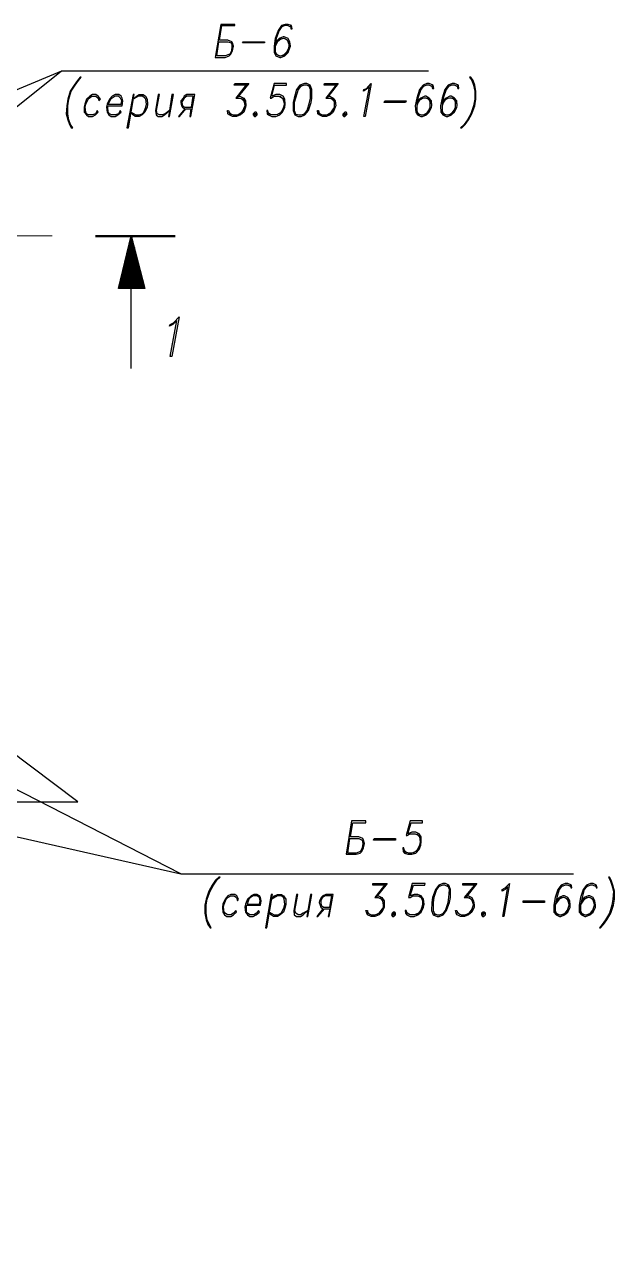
# Model space of a CAD drawing. Header units: millimetres. Extents: x 4241 to 6572, y 870 to 1291.
# Drawn here: x 4985.1 to 5029.5, y 1114.7 to 1206.4 of the extents above; entities that cross this region are included whole.
import ezdxf

# ---------------------------------------------------------------- set-up
doc = ezdxf.new("R2010")
doc.units = ezdxf.units.MM
doc.layers.add('PDF _0', color=7, linetype='Continuous')

msp = doc.modelspace()

# ---------------------------------------------------------------- linework, layer by layer
at = {"layer": 'PDF _0', "lineweight": 25}
for points in [[(4999.9293, 1206.3303), (5000.903, 1206.3303), (5000.903, 1206.415), (4999.8446, 1206.415), (4999.4213, 1203.9172), (5000.1833, 1203.9172), (5000.4797, 1204.0442), (5000.6067, 1204.1713), (5000.7337, 1204.4253), (5000.8183, 1204.7639), (5000.7337, 1205.0179), (5000.6913, 1205.1026), (5000.395, 1205.2296), (4999.76, 1205.2296)], [(4999.7176, 1205.1026), (5000.395, 1205.1026), (5000.649, 1205.0179), (5000.6913, 1204.7639), (5000.649, 1204.4253), (5000.522, 1204.1713), (5000.1833, 1204.0442), (4999.5483, 1204.0442)], [(5003.1468, 1205.0179), (5001.4957, 1205.0179), (5001.538, 1205.1026), (5003.1468, 1205.1026)], [(4988.7106, 1198.6254), (4988.5413, 1198.8794), (4988.4142, 1199.2181), (4988.3296, 1199.6838), (4988.3296, 1200.2765), (4988.4142, 1200.7845), (4988.5836, 1201.3772), (4988.8799, 1201.8428), (4989.1339, 1202.1815), (4989.3456, 1202.4355), (4989.2609, 1202.4355), (4989.0493, 1202.1815), (4988.7953, 1201.8428), (4988.4989, 1201.3772), (4988.3296, 1200.7845), (4988.2449, 1200.2765), (4988.2026, 1199.6838), (4988.3296, 1199.2181), (4988.4566, 1198.8794), (4988.5836, 1198.6254)], [(5006.1525, 1201.9698), (5005.8138, 1201.8428), (5005.5598, 1201.5042), (5005.3905, 1200.8691), (5005.3058, 1200.5305), (5005.3058, 1199.9378), (5005.4328, 1199.5991), (5005.6868, 1199.4721), (5005.8985, 1199.4721), (5006.1949, 1199.5991), (5006.4489, 1199.9378), (5006.6605, 1200.5305), (5006.7029, 1200.8691), (5006.7029, 1201.5042), (5006.5759, 1201.8428), (5006.3219, 1201.9698)], [(5010.7247, 1199.4721), (5010.64, 1199.4721), (5011.0634, 1201.7158), (5010.8094, 1201.5042), (5010.5977, 1201.3772), (5010.64, 1201.5042), (5010.8517, 1201.5888), (5011.1904, 1201.9698)], [(5018.0063, 1198.6254), (5018.2603, 1198.8794), (5018.5143, 1199.2181), (5018.7683, 1199.6838), (5018.98, 1200.2765), (5019.0646, 1200.7845), (5019.0646, 1201.3772), (5018.98, 1201.8428), (5018.853, 1202.1815), (5018.6836, 1202.4355), (5018.599, 1202.4355), (5018.7683, 1202.1815), (5018.8953, 1201.8428), (5018.98, 1201.3772), (5018.98, 1200.7845), (5018.8953, 1200.2765), (5018.6836, 1199.6838), (5018.4296, 1199.2181), (5018.1756, 1198.8794), (5017.9216, 1198.6254)], [(4990.6157, 1199.8108), (4990.531, 1199.9378), (4990.404, 1199.6838), (4990.1923, 1199.5991), (4989.896, 1199.5991), (4989.7266, 1199.6838), (4989.6843, 1199.8108), (4989.642, 1200.1918), (4989.6843, 1200.4035), (4989.8536, 1200.7845), (4989.9383, 1200.8691), (4990.15, 1200.9961), (4990.4463, 1200.9961), (4990.6157, 1200.8691), (4990.658, 1200.6575), (4990.785, 1200.7845), (4990.6157, 1200.9961), (4990.4463, 1201.1231), (4990.1923, 1201.1231), (4989.9806, 1200.9961), (4989.7266, 1200.7845), (4989.5996, 1200.4035), (4989.5573, 1200.1918), (4989.5573, 1199.8108), (4989.7266, 1199.5991), (4989.896, 1199.4721), (4990.1923, 1199.4721), (4990.404, 1199.5991)], [(4991.3777, 1200.2765), (4992.4361, 1200.2765), (4992.4784, 1200.6575), (4992.4361, 1200.8691), (4992.3514, 1200.9961), (4992.182, 1201.1231), (4991.8857, 1201.1231), (4991.674, 1200.9961), (4991.4624, 1200.7845), (4991.293, 1200.4035), (4991.2507, 1200.1918), (4991.293, 1199.8108), (4991.42, 1199.5991), (4991.5894, 1199.4721), (4991.8857, 1199.4721), (4992.0974, 1199.5991), (4992.3514, 1199.8108), (4992.2667, 1199.9378), (4992.1397, 1199.6838), (4991.928, 1199.5991), (4991.6317, 1199.5991), (4991.4624, 1199.6838), (4991.3777, 1199.8108), (4991.3353, 1200.1918)], [(4992.3514, 1200.4035), (4992.3937, 1200.6575), (4992.309, 1200.8691), (4992.1397, 1200.9961), (4991.8857, 1200.9961), (4991.674, 1200.8691), (4991.547, 1200.7845), (4991.3777, 1200.4035)], [(4992.9017, 1198.6254), (4993.3251, 1201.1231), (4993.2404, 1201.1231), (4992.7747, 1198.6254)], [(4993.1134, 1199.8108), (4993.4521, 1199.5991), (4993.7061, 1199.5991), (4993.9178, 1199.6838), (4994.0448, 1199.8108), (4994.2141, 1200.1918), (4994.2564, 1200.4035), (4994.2141, 1200.7845), (4994.1294, 1200.8691), (4993.9601, 1200.9961), (4993.6638, 1200.9961), (4993.2404, 1200.7845), (4993.4944, 1200.9961), (4993.7061, 1201.1231), (4994.0024, 1201.1231), (4994.1718, 1200.9961), (4994.2988, 1200.7845), (4994.3411, 1200.4035), (4994.2988, 1200.1918), (4994.1294, 1199.8108), (4993.9178, 1199.5991), (4993.7061, 1199.4721), (4993.4098, 1199.4721), (4993.2404, 1199.5991)], [(4995.9922, 1199.9378), (4995.6535, 1199.6838), (4995.4418, 1199.5991), (4995.2301, 1199.5991), (4995.0608, 1199.6838), (4995.0185, 1199.9378), (4995.2301, 1201.1231), (4995.1455, 1201.1231), (4994.9338, 1199.9378), (4994.9761, 1199.5991), (4995.1455, 1199.4721), (4995.3995, 1199.4721), (4995.6112, 1199.5991), (4995.9922, 1199.9378), (4995.9075, 1199.4721), (4995.9922, 1199.4721), (4996.2885, 1201.1231), (4996.1615, 1201.1231)], [(4997.2199, 1200.0648), (4997.6009, 1200.0648), (4997.5162, 1199.4721), (4997.6009, 1199.4721), (4997.8972, 1201.1231), (4997.3046, 1201.1231), (4997.0929, 1200.9961), (4997.0082, 1200.8691), (4996.8389, 1200.6575), (4996.8389, 1200.5305), (4996.8812, 1200.2765), (4996.9659, 1200.1918), (4997.1352, 1200.0648), (4996.6695, 1199.4721), (4996.7542, 1199.4721)], [(4997.6432, 1200.1918), (4997.7702, 1200.9961), (4997.3046, 1200.9961), (4997.0929, 1200.8691), (4996.9659, 1200.6575), (4996.9235, 1200.5305), (4996.9659, 1200.2765), (4997.1352, 1200.1918)], [(5013.7728, 1200.5305), (5012.1641, 1200.5305), (5012.2064, 1200.6575), (5013.8151, 1200.6575)], [(5002.4271, 1199.8108), (5002.3001, 1199.6838), (5002.3001, 1199.5991), (5002.3847, 1199.4721), (5002.4694, 1199.4721), (5002.5964, 1199.5991), (5002.5964, 1199.6838), (5002.5117, 1199.8108)], [(5002.3847, 1199.6838), (5002.3847, 1199.5991), (5002.4694, 1199.5991), (5002.5117, 1199.6838)], [(5009.2006, 1199.8108), (5009.0736, 1199.6838), (5009.0313, 1199.5991), (5009.116, 1199.4721), (5009.2006, 1199.4721), (5009.3276, 1199.5991), (5009.37, 1199.6838), (5009.2853, 1199.8108)], [(5009.1583, 1199.6838), (5009.1583, 1199.5991), (5009.243, 1199.5991), (5009.243, 1199.6838)], [(4996.1615, 1181.3951), (4996.0345, 1181.3951), (4996.5425, 1184.1046), (4996.2462, 1183.8082), (4995.9922, 1183.6812), (4996.0345, 1183.8082), (4996.2885, 1183.9352), (4996.7119, 1184.4009)], [(5009.7933, 1146.2996), (5010.767, 1146.2996), (5010.767, 1146.4266), (5009.7087, 1146.4266), (5009.2853, 1143.9288), (5010.0473, 1143.9288), (5010.3437, 1144.0135), (5010.4707, 1144.1405), (5010.5977, 1144.3945), (5010.6824, 1144.7332), (5010.5977, 1144.9872), (5010.5553, 1145.1142), (5010.259, 1145.2412), (5009.624, 1145.2412)], [(5009.5816, 1145.1142), (5010.259, 1145.1142), (5010.513, 1144.9872), (5010.5553, 1144.7332), (5010.513, 1144.3945), (5010.386, 1144.1405), (5010.0473, 1144.0135), (5009.4123, 1144.0135)], [(5013.0108, 1144.9872), (5011.3597, 1144.9872), (5011.402, 1145.1142), (5013.0108, 1145.1142)], [(4999.125, 1138.383), (4998.9979, 1138.637), (4998.8286, 1138.9757), (4998.7439, 1139.4837), (4998.7439, 1140.0764), (4998.8286, 1140.542), (4999.0403, 1141.1347), (4999.2943, 1141.6004), (4999.5483, 1141.9814), (4999.8023, 1142.1931), (4999.7176, 1142.1931), (4999.4636, 1141.9814), (4999.2096, 1141.6004), (4998.9556, 1141.1347), (4998.7439, 1140.542), (4998.6593, 1140.0764), (4998.6593, 1139.4837), (4998.7439, 1138.9757), (4998.8709, 1138.637), (4999.0403, 1138.383)], [(5028.463, 1138.383), (5028.6746, 1138.637), (5028.9286, 1138.9757), (5029.225, 1139.4837), (5029.4367, 1140.0764), (5029.5213, 1140.542), (5029.5213, 1141.1347), (5029.3943, 1141.6004), (5029.2673, 1141.9814), (5029.1403, 1142.1931), (5029.0557, 1142.1931), (5029.1827, 1141.9814), (5029.3097, 1141.6004), (5029.4367, 1141.1347), (5029.3943, 1140.542), (5029.3097, 1140.0764), (5029.1403, 1139.4837), (5028.844, 1138.9757), (5028.59, 1138.637), (5028.3783, 1138.383)], [(5016.5669, 1141.7274), (5016.2705, 1141.6004), (5016.0165, 1141.2617), (5015.8049, 1140.6691), (5015.7625, 1140.288), (5015.7202, 1139.6954), (5015.8472, 1139.3567), (5016.1435, 1139.2297), (5016.3129, 1139.2297), (5016.6092, 1139.3567), (5016.8632, 1139.6954), (5017.0749, 1140.288), (5017.1596, 1140.6691), (5017.1596, 1141.2617), (5017.0326, 1141.6004), (5016.7786, 1141.7274)], [(5021.1814, 1139.2297), (5021.0967, 1139.2297), (5021.4777, 1141.4734), (5021.2661, 1141.2617), (5021.0544, 1141.1347), (5021.0544, 1141.2617), (5021.2661, 1141.3887), (5021.6047, 1141.7274)], [(5001.03, 1139.5683), (5000.9877, 1139.6954), (5000.8183, 1139.4837), (5000.6067, 1139.3567), (5000.3527, 1139.3567), (5000.1833, 1139.4837), (5000.0987, 1139.5683), (5000.0563, 1139.9494), (5000.0987, 1140.161), (5000.268, 1140.542), (5000.395, 1140.6691), (5000.6067, 1140.7961), (5000.8607, 1140.7961), (5001.03, 1140.6691), (5001.1147, 1140.415), (5001.1994, 1140.542), (5001.0724, 1140.7961), (5000.903, 1140.8807), (5000.6067, 1140.8807), (5000.395, 1140.7961), (5000.1833, 1140.542), (5000.014, 1140.161), (4999.9716, 1139.9494), (5000.014, 1139.5683), (5000.141, 1139.3567), (5000.3103, 1139.2297), (5000.6067, 1139.2297), (5000.8183, 1139.3567)], [(5001.792, 1140.0764), (5002.8504, 1140.0764), (5002.8927, 1140.415), (5002.8504, 1140.6691), (5002.7657, 1140.7961), (5002.5964, 1140.8807), (5002.3424, 1140.8807), (5002.1307, 1140.7961), (5001.8767, 1140.542), (5001.7074, 1140.161), (5001.665, 1139.9494), (5001.7074, 1139.5683), (5001.8767, 1139.3567), (5002.0461, 1139.2297), (5002.3001, 1139.2297), (5002.5117, 1139.3567), (5002.7657, 1139.5683), (5002.6811, 1139.6954), (5002.5541, 1139.4837), (5002.3424, 1139.3567), (5002.0461, 1139.3567), (5001.8767, 1139.4837), (5001.792, 1139.5683), (5001.792, 1139.9494)], [(5002.7657, 1140.161), (5002.8081, 1140.415), (5002.7657, 1140.6691), (5002.5964, 1140.7961), (5002.3001, 1140.7961), (5002.0884, 1140.6691), (5001.9614, 1140.542), (5001.8344, 1140.161)], [(5003.3161, 1138.383), (5003.7394, 1140.8807), (5003.6548, 1140.8807), (5003.2314, 1138.383)], [(5003.5278, 1139.5683), (5003.8664, 1139.3567), (5004.1628, 1139.3567), (5004.3745, 1139.4837), (5004.4591, 1139.5683), (5004.6285, 1139.9494), (5004.6708, 1140.161), (5004.6285, 1140.542), (5004.5861, 1140.6691), (5004.4168, 1140.7961), (5004.1205, 1140.7961), (5003.6971, 1140.542), (5003.9088, 1140.7961), (5004.1205, 1140.8807), (5004.4168, 1140.8807), (5004.5861, 1140.7961), (5004.7555, 1140.542), (5004.7555, 1140.161), (5004.7131, 1139.9494), (5004.5861, 1139.5683), (5004.3321, 1139.3567), (5004.1205, 1139.2297), (5003.8241, 1139.2297), (5003.6548, 1139.3567)], [(5006.4065, 1139.6954), (5006.0679, 1139.4837), (5005.8562, 1139.3567), (5005.6868, 1139.3567), (5005.5175, 1139.4837), (5005.4328, 1139.6954), (5005.6445, 1140.8807), (5005.5598, 1140.8807), (5005.3482, 1139.6954), (5005.3905, 1139.3567), (5005.5598, 1139.2297), (5005.8562, 1139.2297), (5006.0679, 1139.3567), (5006.4065, 1139.6954), (5006.3219, 1139.2297), (5006.4065, 1139.2297), (5006.7029, 1140.8807), (5006.6182, 1140.8807)], [(5007.6766, 1139.8224), (5008.0576, 1139.8224), (5007.9306, 1139.2297), (5008.0153, 1139.2297), (5008.3116, 1140.8807), (5007.7612, 1140.8807), (5007.5496, 1140.7961), (5007.4226, 1140.6691), (5007.2956, 1140.415), (5007.2532, 1140.288), (5007.3379, 1140.0764), (5007.3802, 1139.9494), (5007.5496, 1139.8224), (5007.0839, 1139.2297), (5007.1686, 1139.2297)], [(5008.0576, 1139.9494), (5008.2269, 1140.7961), (5007.7189, 1140.7961), (5007.5072, 1140.6691), (5007.3802, 1140.415), (5007.3802, 1140.288), (5007.4226, 1140.0764), (5007.5919, 1139.9494)], [(5024.2295, 1140.288), (5022.6208, 1140.288), (5022.6208, 1140.415), (5024.2295, 1140.415)], [(5012.8414, 1139.5683), (5012.7568, 1139.4837), (5012.7144, 1139.3567), (5012.7991, 1139.2297), (5012.8838, 1139.2297), (5013.0108, 1139.3567), (5013.0108, 1139.4837), (5012.9684, 1139.5683)], [(5012.8414, 1139.4837), (5012.7991, 1139.3567), (5012.9261, 1139.3567), (5012.9261, 1139.4837)], [(5019.615, 1139.5683), (5019.488, 1139.4837), (5019.488, 1139.3567), (5019.5727, 1139.2297), (5019.6573, 1139.2297), (5019.7843, 1139.3567), (5019.7843, 1139.4837), (5019.6997, 1139.5683)], [(5019.615, 1139.4837), (5019.5727, 1139.3567), (5019.6573, 1139.3567), (5019.6997, 1139.4837)]]:
    msp.add_lwpolyline(points, close=True, dxfattribs=at)
for points in [[(5005.0942, 1206.3303), (5005.1365, 1206.0763), (5005.2212, 1206.0763), (5005.1788, 1206.3303), (5004.9248, 1206.415), (5004.7131, 1206.415), (5004.4168, 1206.3303), (5004.1628, 1205.9493), (5003.9511, 1205.3566), (5003.8664, 1204.7639), (5003.8664, 1204.2983), (5003.9935, 1204.0442), (5004.2898, 1203.9172), (5004.3745, 1203.9172), (5004.6708, 1204.0442), (5004.9248, 1204.2983), (5005.0518, 1204.6369), (5005.0942, 1204.7639), (5005.0518, 1205.1026), (5004.9248, 1205.3566), (5004.6285, 1205.4836), (5004.5438, 1205.4836), (5004.2475, 1205.3566), (5003.9935, 1205.1026)], [(5004.5015, 1206.3303), (5004.2475, 1205.9493), (5004.0358, 1205.3566), (5003.9511, 1204.7639), (5003.9511, 1204.2983), (5004.2051, 1204.0442)], [(5005.1365, 1206.2033), (5004.8825, 1206.3303), (5004.7131, 1206.3303), (5004.3745, 1206.2033)], [(5005.0095, 1204.8909), (5004.8825, 1205.2296), (5004.6285, 1205.3566), (5004.5438, 1205.3566), (5004.2051, 1205.2296), (5003.9511, 1204.8909)], [(5004.4168, 1205.3566), (5004.1205, 1205.1026), (5003.9511, 1204.7639)], [(5004.5015, 1204.0442), (5004.7978, 1204.2983), (5004.9672, 1204.6369), (5005.0095, 1204.7639), (5004.9672, 1205.1026), (5004.7131, 1205.3566)], [(5003.9088, 1204.5099), (5004.0358, 1204.1713), (5004.2898, 1204.0442), (5004.3745, 1204.0442), (5004.7131, 1204.1713), (5004.9672, 1204.5099)], [(5015.5085, 1202.9012), (4987.8639, 1202.9012), (4963.6907, 1192.8255)], [(4987.8639, 1202.9012), (4976.0948, 1193.5029)], [(5001.8344, 1201.8428), (5000.8607, 1201.8428), (5000.903, 1201.9698), (5001.9614, 1201.9698), (5001.0724, 1200.8691)], [(5001.8344, 1201.9698), (5000.9877, 1200.8691), (5001.284, 1200.8691), (5001.538, 1200.7845), (5001.665, 1200.4035)], [(5004.5438, 1200.0648), (5004.2898, 1199.6838), (5003.9935, 1199.5991), (5003.6971, 1199.5991), (5003.4431, 1199.6838), (5003.4008, 1199.9378), (5003.3161, 1199.9378), (5003.3584, 1199.6838), (5003.4431, 1199.5991), (5003.6971, 1199.4721), (5003.9935, 1199.4721), (5004.2898, 1199.5991), (5004.5015, 1199.8108), (5004.6708, 1200.1918), (5004.7131, 1200.4035), (5004.6708, 1200.7845), (5004.5438, 1200.9961), (5004.2898, 1201.1231), (5003.9935, 1201.1231), (5003.6971, 1200.9961), (5003.9088, 1201.8428), (5004.7978, 1201.8428), (5004.7978, 1201.9698), (5003.8664, 1201.9698), (5003.5701, 1200.8691), (5003.6548, 1200.8691), (5003.8664, 1200.9961), (5004.2475, 1200.9961), (5004.5015, 1200.8691), (5004.6285, 1200.5305)], [(5005.9409, 1201.8428), (5005.6868, 1201.5042), (5005.4752, 1200.8691), (5005.3905, 1200.5305), (5005.3905, 1199.9378), (5005.5175, 1199.5991)], [(5006.5759, 1201.7158), (5006.3219, 1201.8428), (5006.1102, 1201.8428), (5005.8138, 1201.7158)], [(5006.1102, 1199.5991), (5006.3642, 1199.9378), (5006.5335, 1200.5305), (5006.6182, 1200.8691), (5006.6182, 1201.5042), (5006.4912, 1201.8428)], [(5008.6079, 1201.8428), (5007.6342, 1201.8428), (5007.6766, 1201.9698), (5008.6926, 1201.9698), (5007.8459, 1200.8691)], [(5008.6079, 1201.9698), (5007.7612, 1200.8691), (5008.0576, 1200.8691), (5008.3116, 1200.7845), (5008.4386, 1200.4035)], [(5015.7202, 1201.8428), (5015.8049, 1201.5888), (5015.8895, 1201.5888), (5015.8472, 1201.8428), (5015.5509, 1201.9698), (5015.3815, 1201.9698), (5015.0852, 1201.8428), (5014.8312, 1201.5042), (5014.6195, 1200.8691), (5014.4925, 1200.2765), (5014.5348, 1199.8108), (5014.6618, 1199.5991), (5014.9158, 1199.4721), (5015.0428, 1199.4721), (5015.3392, 1199.5991), (5015.5509, 1199.8108), (5015.7202, 1200.1918), (5015.7625, 1200.2765), (5015.7202, 1200.6575), (5015.5509, 1200.8691), (5015.2968, 1200.9961), (5015.2122, 1200.9961), (5014.9158, 1200.8691), (5014.6618, 1200.6575)], [(5015.1698, 1201.8428), (5014.9158, 1201.5042), (5014.7042, 1200.8691), (5014.6195, 1200.2765), (5014.6195, 1199.8108), (5014.8735, 1199.5991)], [(5015.8049, 1201.7158), (5015.5509, 1201.8428), (5015.3392, 1201.8428), (5015.0428, 1201.7158)], [(5017.6253, 1201.8428), (5017.7099, 1201.5888), (5017.7946, 1201.5888), (5017.7523, 1201.8428), (5017.4559, 1201.9698), (5017.2866, 1201.9698), (5016.9902, 1201.8428), (5016.7362, 1201.5042), (5016.5246, 1200.8691), (5016.3975, 1200.2765), (5016.4399, 1199.8108), (5016.5669, 1199.5991), (5016.8209, 1199.4721), (5016.9479, 1199.4721), (5017.2442, 1199.5991), (5017.4559, 1199.8108), (5017.6253, 1200.1918), (5017.6676, 1200.2765), (5017.6253, 1200.6575), (5017.4559, 1200.8691), (5017.2019, 1200.9961), (5017.1172, 1200.9961), (5016.8209, 1200.8691), (5016.5669, 1200.6575)], [(5017.0749, 1201.8428), (5016.8209, 1201.5042), (5016.6092, 1200.8691), (5016.5246, 1200.2765), (5016.5246, 1199.8108), (5016.7786, 1199.5991)], [(5017.7099, 1201.7158), (5017.4559, 1201.8428), (5017.2442, 1201.8428), (5016.9479, 1201.7158)], [(5001.1147, 1200.9961), (5001.284, 1200.9961), (5001.5804, 1200.8691), (5001.7074, 1200.6575), (5001.7497, 1200.2765), (5001.7074, 1200.1918), (5001.5804, 1199.8108), (5001.3264, 1199.5991), (5001.03, 1199.4721), (5000.7337, 1199.4721), (5000.4797, 1199.5991), (5000.395, 1199.6838), (5000.3527, 1199.9378), (5000.4373, 1199.9378), (5000.522, 1199.6838), (5000.776, 1199.5991), (5001.0724, 1199.5991), (5001.3687, 1199.6838), (5001.6227, 1200.0648)], [(5004.3321, 1200.9961), (5004.5861, 1200.7845), (5004.6285, 1200.4035), (5004.5861, 1200.1918), (5004.4168, 1199.8108), (5004.0781, 1199.5991)], [(5007.8883, 1200.9961), (5008.0576, 1200.9961), (5008.3116, 1200.8691), (5008.4809, 1200.6575), (5008.5233, 1200.2765), (5008.4809, 1200.1918), (5008.3116, 1199.8108), (5008.0999, 1199.5991), (5007.8036, 1199.4721), (5007.5072, 1199.4721), (5007.2532, 1199.5991), (5007.1686, 1199.6838), (5007.1262, 1199.9378), (5007.2109, 1199.9378), (5007.2532, 1199.6838), (5007.5072, 1199.5991), (5007.8036, 1199.5991), (5008.0999, 1199.6838), (5008.3539, 1200.0648)], [(5001.3687, 1200.8691), (5001.6227, 1200.6575), (5001.665, 1200.2765), (5001.6227, 1200.1918), (5001.4534, 1199.8108), (5001.157, 1199.5991)], [(5008.1423, 1200.8691), (5008.3963, 1200.6575), (5008.3963, 1200.2765), (5008.3963, 1200.1918), (5008.2269, 1199.8108), (5007.8883, 1199.5991)], [(5014.5772, 1200.0648), (5014.7042, 1199.6838), (5014.9582, 1199.5991), (5015.0428, 1199.5991), (5015.3392, 1199.6838), (5015.5932, 1200.0648)], [(5015.6779, 1200.4035), (5015.5509, 1200.7845), (5015.2968, 1200.8691), (5015.1698, 1200.8691), (5014.8735, 1200.7845), (5014.6195, 1200.4035)], [(5015.0852, 1200.8691), (5014.7465, 1200.6575), (5014.6195, 1200.2765)], [(5015.1275, 1199.5991), (5015.4662, 1199.8108), (5015.6355, 1200.1918), (5015.6355, 1200.2765), (5015.6355, 1200.6575), (5015.3815, 1200.8691)], [(5016.4822, 1200.0648), (5016.6092, 1199.6838), (5016.8632, 1199.5991), (5016.9479, 1199.5991), (5017.2442, 1199.6838), (5017.4983, 1200.0648)], [(5017.5829, 1200.4035), (5017.4559, 1200.7845), (5017.2019, 1200.8691), (5017.0749, 1200.8691), (5016.7786, 1200.7845), (5016.5246, 1200.4035)], [(5016.9902, 1200.8691), (5016.6516, 1200.6575), (5016.5246, 1200.2765)], [(5017.0326, 1199.5991), (5017.3712, 1199.8108), (5017.5406, 1200.1918), (5017.5406, 1200.2765), (5017.5406, 1200.6575), (5017.2866, 1200.8691)], [(5000.6913, 1199.5991), (5000.4373, 1199.8108)], [(5003.6124, 1199.5991), (5003.3584, 1199.8108)], [(5005.4328, 1199.6838), (5005.7292, 1199.5991), (5005.8985, 1199.5991), (5006.1949, 1199.6838)], [(5007.4226, 1199.5991), (5007.1686, 1199.8108)], [(4990.404, 1190.4548), (4996.4155, 1190.4548)], [(4993.1134, 1180.5061), (4993.1134, 1190.4971), (4994.1294, 1186.5176), (4992.1397, 1186.5176), (4993.1134, 1190.4971)], [(4993.3251, 1189.6504), (4992.9864, 1189.9891)], [(4993.3674, 1189.5657), (4992.9864, 1189.9468), (4993.3674, 1189.6081)], [(4993.3674, 1189.4811), (4992.9864, 1189.9044)], [(4993.4098, 1189.4387), (4992.9864, 1189.8621)], [(4993.2404, 1189.9891), (4993.0287, 1190.2008)], [(4993.2827, 1189.9044), (4993.0287, 1190.1584)], [(4993.2827, 1189.8621), (4993.0287, 1190.1161)], [(4993.2827, 1189.7774), (4993.0287, 1190.0738)], [(4993.3251, 1189.7351), (4993.0287, 1190.0314)], [(4993.1981, 1190.2854), (4993.0711, 1190.3701)], [(4993.1981, 1190.2008), (4993.0711, 1190.3278)], [(4993.1981, 1190.1584), (4993.0711, 1190.2854)], [(4993.2404, 1190.0738), (4993.0711, 1190.2431)], [(4993.2404, 1190.0314), (4993.0711, 1190.2008)], [(4993.1557, 1190.3701), (4993.1134, 1190.4548), (4993.1557, 1190.4548)], [(4993.1557, 1190.3278), (4993.1134, 1190.4124)], [(4993.7484, 1187.9994), (4992.7324, 1189.0154)], [(4993.7484, 1187.9147), (4992.7324, 1188.9731)], [(4993.6638, 1188.2957), (4992.7747, 1189.1847)], [(4993.7061, 1188.2534), (4992.7747, 1189.1424)], [(4993.7061, 1188.1687), (4992.7747, 1189.1001)], [(4993.7061, 1188.1264), (4992.7747, 1189.0577)], [(4993.7484, 1188.0417), (4992.7747, 1189.0154)], [(4993.6214, 1188.5497), (4992.8171, 1189.3117)], [(4993.6638, 1188.4227), (4992.8171, 1189.2694), (4993.6214, 1188.465)], [(4993.6638, 1188.338), (4992.8171, 1189.2271)], [(4993.5791, 1188.7614), (4992.8594, 1189.4811), (4993.5368, 1188.8461)], [(4993.5791, 1188.7191), (4992.8594, 1189.4387)], [(4993.5791, 1188.6344), (4992.8594, 1189.3964)], [(4993.6214, 1188.592), (4992.8594, 1189.3541)], [(4993.4521, 1189.1424), (4992.9017, 1189.6928)], [(4993.4944, 1189.0577), (4992.9017, 1189.6504)], [(4993.4944, 1189.0154), (4992.9017, 1189.6081)], [(4993.4944, 1188.9731), (4992.9017, 1189.5657)], [(4993.5368, 1188.8884), (4992.9017, 1189.5234)], [(4993.4098, 1189.3541), (4992.9441, 1189.8198)], [(4993.4098, 1189.3117), (4992.9441, 1189.7774)], [(4993.4521, 1189.1847), (4992.9441, 1189.7351), (4993.4521, 1189.2694)], [(4994.1294, 1186.56), (4992.5207, 1188.1264)], [(4994.0871, 1186.5176), (4992.5207, 1188.084), (4993.1134, 1187.4913)], [(4994.0448, 1186.5176), (4992.5207, 1188.0417)], [(4994.0448, 1186.814), (4992.5631, 1188.2957), (4994.0448, 1186.8563)], [(4994.0871, 1186.7293), (4992.5631, 1188.2534)], [(4994.0871, 1186.687), (4992.5631, 1188.211)], [(4994.0871, 1186.6023), (4992.5631, 1188.1687)], [(4993.9601, 1187.1527), (4992.6054, 1188.5074)], [(4993.9601, 1187.1103), (4992.6054, 1188.465)], [(4994.0024, 1187.0257), (4992.6054, 1188.4227)], [(4994.0024, 1186.9833), (4992.6054, 1188.3804)], [(4994.0024, 1186.8987), (4992.6054, 1188.338)], [(4993.9178, 1187.4067), (4992.6477, 1188.6344)], [(4993.9178, 1187.322), (4992.6477, 1188.592)], [(4993.9601, 1187.2373), (4992.6477, 1188.5497), (4993.9178, 1187.2797)], [(4993.8331, 1187.703), (4992.6901, 1188.8037)], [(4993.8754, 1187.576), (4992.6901, 1188.7614), (4993.8331, 1187.6183)], [(4993.8754, 1187.5337), (4992.6901, 1188.7191)], [(4993.8754, 1187.449), (4992.6901, 1188.6767)], [(4993.7908, 1187.8724), (4992.7324, 1188.9307)], [(4993.7908, 1187.83), (4992.7324, 1188.8884)], [(4993.8331, 1187.7454), (4992.7324, 1188.8461)], [(4992.8594, 1186.5176), (4992.2667, 1187.1103), (4992.9017, 1186.5176)], [(4993.1557, 1186.5176), (4992.309, 1187.322)], [(4993.0711, 1186.5176), (4992.309, 1187.2797)], [(4993.0287, 1186.5176), (4992.309, 1187.2373)], [(4992.9864, 1186.5176), (4992.309, 1187.195)], [(4992.9441, 1186.5176), (4992.309, 1187.1527)], [(4993.3251, 1186.5176), (4992.3514, 1187.449)], [(4993.2827, 1186.5176), (4992.3514, 1187.4067)], [(4993.1981, 1186.5176), (4992.3514, 1187.3643), (4993.2404, 1186.5176)], [(4993.5368, 1186.5176), (4992.3937, 1187.6183)], [(4993.4521, 1186.5176), (4992.3937, 1187.576), (4993.4944, 1186.5176)], [(4993.4098, 1186.5176), (4992.3937, 1187.5337)], [(4993.3674, 1186.5176), (4992.3937, 1187.4913)], [(4993.7484, 1186.5176), (4992.4361, 1187.83)], [(4993.7061, 1186.5176), (4992.4361, 1187.7877)], [(4993.6638, 1186.5176), (4992.4361, 1187.7454)], [(4993.6214, 1186.5176), (4992.4361, 1187.703)], [(4993.5791, 1186.5176), (4992.4361, 1187.6607)], [(4994.0024, 1186.5176), (4992.4784, 1187.9994)], [(4993.9601, 1186.5176), (4992.4784, 1187.957)], [(4993.9178, 1186.5176), (4992.4784, 1187.9147)], [(4993.8754, 1186.5176), (4992.4784, 1187.8724)], [(4993.7908, 1186.5176), (4992.4784, 1187.83)], [(4992.2667, 1186.5176), (4992.1397, 1186.6446)], [(4992.2244, 1186.5176), (4992.1397, 1186.6023)], [(4992.182, 1186.5176), (4992.1397, 1186.56)], [(4992.1397, 1186.5176), (4992.1397, 1186.5176)], [(4992.5207, 1186.5176), (4992.182, 1186.814)], [(4992.4784, 1186.5176), (4992.182, 1186.7717)], [(4992.4361, 1186.5176), (4992.182, 1186.7293)], [(4992.3937, 1186.5176), (4992.182, 1186.687)], [(4992.309, 1186.5176), (4992.182, 1186.6446)], [(4992.6901, 1186.5176), (4992.2244, 1186.941)], [(4992.6054, 1186.5176), (4992.2244, 1186.8987), (4992.6477, 1186.5176)], [(4992.5631, 1186.5176), (4992.2244, 1186.8563)], [(4992.8171, 1186.5176), (4992.2667, 1187.068)], [(4992.7747, 1186.5176), (4992.2667, 1187.0257)], [(4992.7324, 1186.5176), (4992.2667, 1186.9833)], [(4935.4111, 1156.3329), (4996.8389, 1142.4471), (4939.7716, 1171.7005)], [(4895.6587, 1114.6755), (4902.2629, 1123.4811), (4902.2629, 1118.655), (4984.2654, 1118.655), (4984.2654, 1147.866), (4989.0916, 1147.866), (4980.286, 1154.4702), (4984.2654, 1154.4702)], [(5014.8312, 1144.5215), (5014.5772, 1144.1405), (5014.2385, 1144.0135), (5013.9845, 1144.0135), (5013.6881, 1144.1405), (5013.6458, 1144.3945), (5013.5611, 1144.3945), (5013.6035, 1144.1405), (5013.6881, 1144.0135), (5013.9421, 1143.9288), (5014.2385, 1143.9288), (5014.5348, 1144.0135), (5014.7888, 1144.2675), (5014.9158, 1144.6062), (5014.9582, 1144.8602), (5014.9582, 1145.2412), (5014.7888, 1145.4529), (5014.5348, 1145.5799), (5014.2385, 1145.5799), (5013.9421, 1145.4529), (5014.1961, 1146.2996), (5015.0428, 1146.2996), (5015.0428, 1146.4266), (5014.1115, 1146.4266), (5013.8151, 1145.3259), (5013.8998, 1145.3259), (5014.1115, 1145.4529), (5014.4925, 1145.4529), (5014.7888, 1145.3259), (5014.9158, 1144.9872)], [(5014.6195, 1145.4529), (5014.8312, 1145.2412), (5014.8735, 1144.8602), (5014.8312, 1144.6062), (5014.6618, 1144.2675), (5014.3655, 1144.0135)], [(5013.8575, 1144.0135), (5013.6458, 1144.2675)], [(4996.8389, 1142.4471), (5026.4309, 1142.4471)], [(5012.2487, 1141.6004), (5011.3174, 1141.6004), (5011.3174, 1141.7274), (5012.3757, 1141.7274), (5011.529, 1140.6691)], [(5012.2911, 1141.7274), (5011.4444, 1140.6691), (5011.6984, 1140.6691), (5011.9947, 1140.542), (5012.1217, 1140.161)], [(5015.0005, 1139.8224), (5014.7465, 1139.4837), (5014.4501, 1139.3567), (5014.1538, 1139.3567), (5013.8998, 1139.4837), (5013.8151, 1139.6954), (5013.7305, 1139.6954), (5013.7728, 1139.4837), (5013.8575, 1139.3567), (5014.1115, 1139.2297), (5014.4078, 1139.2297), (5014.7042, 1139.3567), (5014.9582, 1139.5683), (5015.1275, 1139.9494), (5015.1698, 1140.161), (5015.1275, 1140.542), (5014.9582, 1140.7961), (5014.7042, 1140.8807), (5014.4078, 1140.8807), (5014.1115, 1140.7961), (5014.3655, 1141.6004), (5015.2122, 1141.6004), (5015.2545, 1141.7274), (5014.2808, 1141.7274), (5013.9845, 1140.6691), (5014.1115, 1140.6691), (5014.3231, 1140.7961), (5014.7042, 1140.7961), (5014.9582, 1140.6691), (5015.0852, 1140.288)], [(5016.3552, 1141.6004), (5016.1012, 1141.2617), (5015.8895, 1140.6691), (5015.8472, 1140.288), (5015.8472, 1139.6954), (5015.9742, 1139.3567)], [(5016.9902, 1141.4734), (5016.7362, 1141.6004), (5016.5669, 1141.6004), (5016.2282, 1141.4734)], [(5016.5246, 1139.3567), (5016.7786, 1139.6954), (5016.9902, 1140.288), (5017.0326, 1140.6691), (5017.0749, 1141.2617), (5016.9479, 1141.6004)], [(5019.0223, 1141.6004), (5018.0909, 1141.6004), (5018.0909, 1141.7274), (5019.1493, 1141.7274), (5018.3026, 1140.6691)], [(5019.0646, 1141.7274), (5018.1756, 1140.6691), (5018.472, 1140.6691), (5018.726, 1140.542), (5018.853, 1140.161)], [(5026.1769, 1141.6004), (5026.2192, 1141.3887), (5026.3039, 1141.3887), (5026.2616, 1141.6004), (5026.0075, 1141.7274), (5025.7959, 1141.7274), (5025.4995, 1141.6004), (5025.2455, 1141.2617), (5025.0338, 1140.6691), (5024.9492, 1140.0764), (5024.9492, 1139.5683), (5025.1185, 1139.3567), (5025.3725, 1139.2297), (5025.4572, 1139.2297), (5025.7535, 1139.3567), (5026.0075, 1139.5683), (5026.1769, 1139.9494), (5026.1769, 1140.0764), (5026.1346, 1140.415), (5026.0075, 1140.6691), (5025.7535, 1140.7961), (5025.6265, 1140.7961), (5025.3302, 1140.6691), (5025.1185, 1140.415)], [(5025.5842, 1141.6004), (5025.3302, 1141.2617), (5025.1609, 1140.6691), (5025.0338, 1140.0764), (5025.0338, 1139.5683), (5025.2879, 1139.3567)], [(5026.2616, 1141.4734), (5025.9652, 1141.6004), (5025.7959, 1141.6004), (5025.4995, 1141.4734)], [(5028.082, 1141.6004), (5028.1243, 1141.3887), (5028.209, 1141.3887), (5028.1666, 1141.6004), (5027.9126, 1141.7274), (5027.7009, 1141.7274), (5027.4046, 1141.6004), (5027.1506, 1141.2617), (5026.9389, 1140.6691), (5026.8542, 1140.0764), (5026.8542, 1139.5683), (5027.0236, 1139.3567), (5027.2776, 1139.2297), (5027.3623, 1139.2297), (5027.6586, 1139.3567), (5027.9126, 1139.5683), (5028.082, 1139.9494), (5028.082, 1140.0764), (5028.0396, 1140.415), (5027.9126, 1140.6691), (5027.6586, 1140.7961), (5027.5316, 1140.7961), (5027.2353, 1140.6691), (5027.0236, 1140.415)], [(5027.4893, 1141.6004), (5027.2353, 1141.2617), (5027.0659, 1140.6691), (5026.9389, 1140.0764), (5026.9389, 1139.5683), (5027.1929, 1139.3567)], [(5028.1666, 1141.4734), (5027.8703, 1141.6004), (5027.7009, 1141.6004), (5027.4046, 1141.4734)], [(5011.529, 1140.7961), (5011.7407, 1140.7961), (5011.9947, 1140.6691), (5012.1641, 1140.415), (5012.1641, 1140.0764), (5012.1641, 1139.9494), (5011.9947, 1139.5683), (5011.7831, 1139.3567), (5011.4444, 1139.2297), (5011.1904, 1139.2297), (5010.894, 1139.3567), (5010.8517, 1139.4837), (5010.767, 1139.6954), (5010.894, 1139.6954), (5010.9364, 1139.4837), (5011.1904, 1139.3567), (5011.4867, 1139.3567), (5011.7831, 1139.4837), (5012.0371, 1139.8224)], [(5011.8254, 1140.6691), (5012.0371, 1140.415), (5012.0794, 1140.0764), (5012.0794, 1139.9494), (5011.9101, 1139.5683), (5011.5714, 1139.3567)], [(5014.7888, 1140.7961), (5015.0428, 1140.542), (5015.0428, 1140.161), (5015.0005, 1139.9494), (5014.8735, 1139.5683), (5014.5348, 1139.3567)], [(5018.3026, 1140.7961), (5018.5143, 1140.7961), (5018.7683, 1140.6691), (5018.8953, 1140.415), (5018.9376, 1140.0764), (5018.9376, 1139.9494), (5018.7683, 1139.5683), (5018.5143, 1139.3567), (5018.2179, 1139.2297), (5017.9216, 1139.2297), (5017.6676, 1139.3567), (5017.5829, 1139.4837), (5017.5406, 1139.6954), (5017.6253, 1139.6954), (5017.7099, 1139.4837), (5017.9639, 1139.3567), (5018.2603, 1139.3567), (5018.5566, 1139.4837), (5018.8106, 1139.8224)], [(5018.5566, 1140.6691), (5018.8106, 1140.415), (5018.853, 1140.0764), (5018.8106, 1139.9494), (5018.6836, 1139.5683), (5018.3449, 1139.3567)], [(5025.5419, 1140.6691), (5025.2032, 1140.415), (5025.0338, 1140.0764)], [(5026.0922, 1140.161), (5025.9652, 1140.542), (5025.7112, 1140.6691), (5025.6265, 1140.6691), (5025.3302, 1140.542), (5025.0762, 1140.161)], [(5025.5842, 1139.3567), (5025.9229, 1139.5683), (5026.0499, 1139.9494), (5026.0922, 1140.0764), (5026.0499, 1140.415), (5025.7959, 1140.6691)], [(5027.4469, 1140.6691), (5027.1083, 1140.415), (5026.9389, 1140.0764)], [(5027.9973, 1140.161), (5027.8703, 1140.542), (5027.6163, 1140.6691), (5027.5316, 1140.6691), (5027.2353, 1140.542), (5026.9812, 1140.161)], [(5027.4893, 1139.3567), (5027.8279, 1139.5683), (5027.9549, 1139.9494), (5027.9973, 1140.0764), (5027.9549, 1140.415), (5027.7009, 1140.6691)], [(5011.1057, 1139.3567), (5010.8517, 1139.5683)], [(5014.0691, 1139.3567), (5013.8151, 1139.5683)], [(5015.8895, 1139.4837), (5016.1435, 1139.3567), (5016.3552, 1139.3567), (5016.6516, 1139.4837)], [(5017.8793, 1139.3567), (5017.6253, 1139.5683)], [(5024.9915, 1139.8224), (5025.1185, 1139.4837), (5025.3725, 1139.3567), (5025.4995, 1139.3567), (5025.7959, 1139.4837), (5026.0499, 1139.8224)], [(5026.8966, 1139.8224), (5027.0236, 1139.4837), (5027.2776, 1139.3567), (5027.4046, 1139.3567), (5027.7009, 1139.4837), (5027.9549, 1139.8224)]]:
    msp.add_lwpolyline(points, dxfattribs=at)
at = {"layer": 'PDF _0', "color": 5, "lineweight": 13}
msp.add_lwpolyline([(4987.1442, 1190.4971), (4974.8248, 1190.4971)], dxfattribs=at)
at = {"layer": 'PDF _0', "lineweight": 50}
msp.add_lwpolyline([(4990.404, 1190.4548), (4996.4155, 1190.4548)], dxfattribs=at)

doc.saveas('drawing.dxf')
